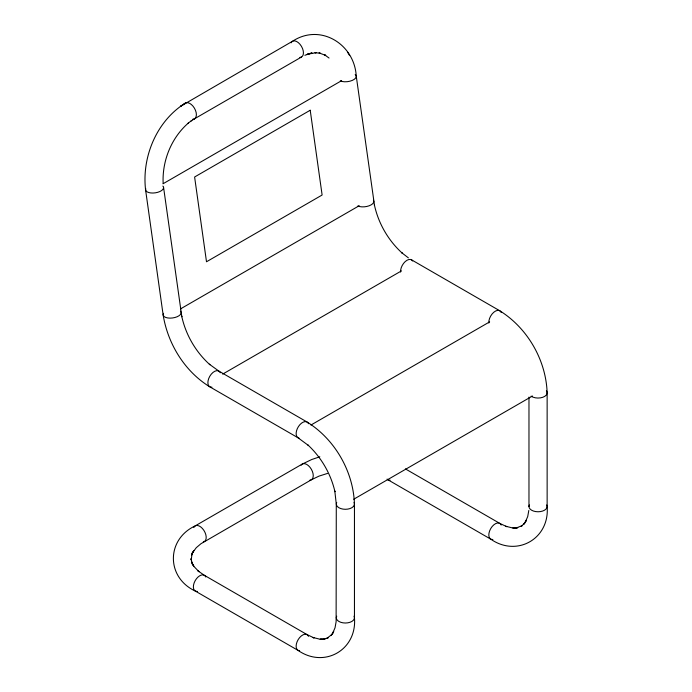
<?xml version="1.0" encoding="UTF-8"?>
<svg xmlns="http://www.w3.org/2000/svg" width="692" height="692" viewBox="0 0 692 692"><rect width="100%" height="100%" fill="white"/><g stroke="black" fill="none" stroke-linecap="round" stroke-linejoin="round"><path stroke-width="1.04" d="M528.809 510.471L527.711 516.561L524.968 522.918L526.404 520.168L523.714 524.259L524.622 523.187L521.18 526.361L522.261 525.557L516.379 527.944L517.763 527.693L512.876 527.979L515.972 528.108L512.53 527.935L505.567 526.223L506.743 526.664L499.78 523.386L405.417 468.908M188.371 123.038C171.339 137.812 162.092 160.855 163.148 183.276M187.653 123.591L191.753 120.443M185.11 103.281L180.413 106.386L292.621 41.191C320.335 23.035 354.408 44.072 356.242 76.008L374.51 205.498L374.355 204.745C378.342 223.386 388.385 240.73 402.58 253.454L402 252.935L408.375 257.857M185.568 102.996C156.747 120.745 141.626 156.876 145.605 190.032L163.165 315.128C167.897 343.95 184.686 371.388 209.762 386.811L298.01 437.759L308.589 445.587L308.035 445.086C321.365 457.49 330.871 473.959 334.945 491.701L334.798 490.983L336.286 504.053L336.122 621.719L335.023 627.808L332.281 634.166L333.717 631.415L331.027 635.507L331.935 634.434L326.927 638.335L328.164 637.79L323.692 639.192L325.076 638.941L320.188 639.226L323.285 639.356L319.851 639.183L312.879 637.47L314.056 637.912L307.092 634.633L204.33 575.294L197.999 570.909L198.976 571.704L194.011 566.532L192.134 563.634L193.795 566.255L191.597 561.878L192.073 563.202L191.053 558.634L191.2 559.975L192.073 553.687L191.597 555.01L193.795 550.633L192.134 553.254L196.268 547.701L200.991 543.696L311.374 479.781L318.977 476.131L327.575 473.397M190.966 121.057L194.815 118.6M194.357 118.886L301.409 57.081M163.001 183.787L341.658 80.635M180.551 308.874L359.209 205.732M222.642 374.13L401.429 270.901M310.967 425.026L489.625 321.884M353.707 499.243L532.494 396.014M304.852 55.299L312.005 52.912L307.187 54.287L316.227 52.678L314.964 52.704L320.266 53.206L319.073 52.921L325.716 55.412L324.626 54.85L329.046 58.033M319.825 456.789L311.703 459.531L302.292 464.055L195.239 525.859C166.106 539.466 166.106 577.422 195.239 591.029L298.01 650.359C324.358 668.783 357.236 649.805 354.451 617.774L354.451 504.053C353.335 471.33 334.876 439.359 307.092 422.025L218.845 371.076L209.313 364.182L209.892 364.701C195.698 351.968 185.655 334.634 181.667 315.985L181.823 316.746L163.554 187.255M411.532 259.829L499.78 310.777C527.563 328.112 546.014 360.082 547.138 392.805L547.138 506.527C549.915 538.566 517.045 557.544 490.697 539.12L387.927 479.781M349.642 55.594L347.661 52.324M528.973 397.096L528.973 506.527M354.027 502.461A9.082 5.242 0 0 1 345.369 509.295A9.082 5.242 0 0 1 336.71 502.461M299.039 438.123A9.082 5.242 -60 0 1 298.494 426.488A9.082 5.242 -60 0 1 308.52 423.712M354.027 616.183A9.082 5.242 0 0 1 345.369 623.016A9.082 5.242 0 0 1 336.71 616.183M299.601 650.791A9.082 5.242 -60 0 1 298.243 639.486A9.082 5.242 -60 0 1 308.52 636.32M197.419 591.426A9.082 5.242 -60 0 1 195.239 580.545A9.082 5.242 -60 0 1 205.758 576.99M193.812 527.546A9.082 5.242 60 0 1 203.846 530.323A9.082 5.242 60 0 1 203.301 541.957M301.124 465.214A9.082 5.242 60 0 1 311.374 469.297A9.082 5.242 60 0 1 309.782 480.213M390.106 480.179A9.082 5.242 -60 0 1 387.096 479.08M492.868 539.509A9.082 5.242 -60 0 1 490.697 528.627A9.082 5.242 -60 0 1 501.207 525.072M546.715 504.935A9.082 5.242 0 0 1 538.056 511.769A9.082 5.242 0 0 1 529.397 504.935M546.395 390.729A9.082 5.242 0 0 1 542.822 397.277A9.082 5.242 0 0 1 531.084 396.17M488.837 323A9.082 5.242 -60 0 1 493.751 312.282A9.082 5.242 -60 0 1 501.207 312.464M400.59 272.051A9.082 5.242 -60 0 1 405.192 261.611A9.082 5.242 -60 0 1 412.692 260.996M373.429 200.282A9.082 4.256 -8 0 1 369.095 205.801A9.082 4.256 -8 0 1 357.859 205.974M355.186 74.485A9.082 4.256 -8 0 1 352.306 80.402A9.082 4.256 -8 0 1 340.3 80.877M291.107 42.809A9.082 5.242 60 0 1 301.444 46.321A9.082 5.242 60 0 1 299.826 57.427M184.063 104.613A9.082 5.242 60 0 1 194.391 108.125A9.082 5.242 60 0 1 192.774 119.232M162.88 186.07A9.082 4.256 -8 0 1 155.423 192.817A9.082 4.256 -8 0 1 145.77 188.691M180.439 311.158A9.082 4.256 -8 0 1 172.516 317.974A9.082 4.256 -8 0 1 163.563 313.338M211.942 387.2A9.082 5.242 -60 0 1 209.762 376.318A9.082 5.242 -60 0 1 220.272 372.763M310.215 110.244L194.608 176.996L206.501 261.766L322.117 195.023L310.215 110.244"/></g></svg>
